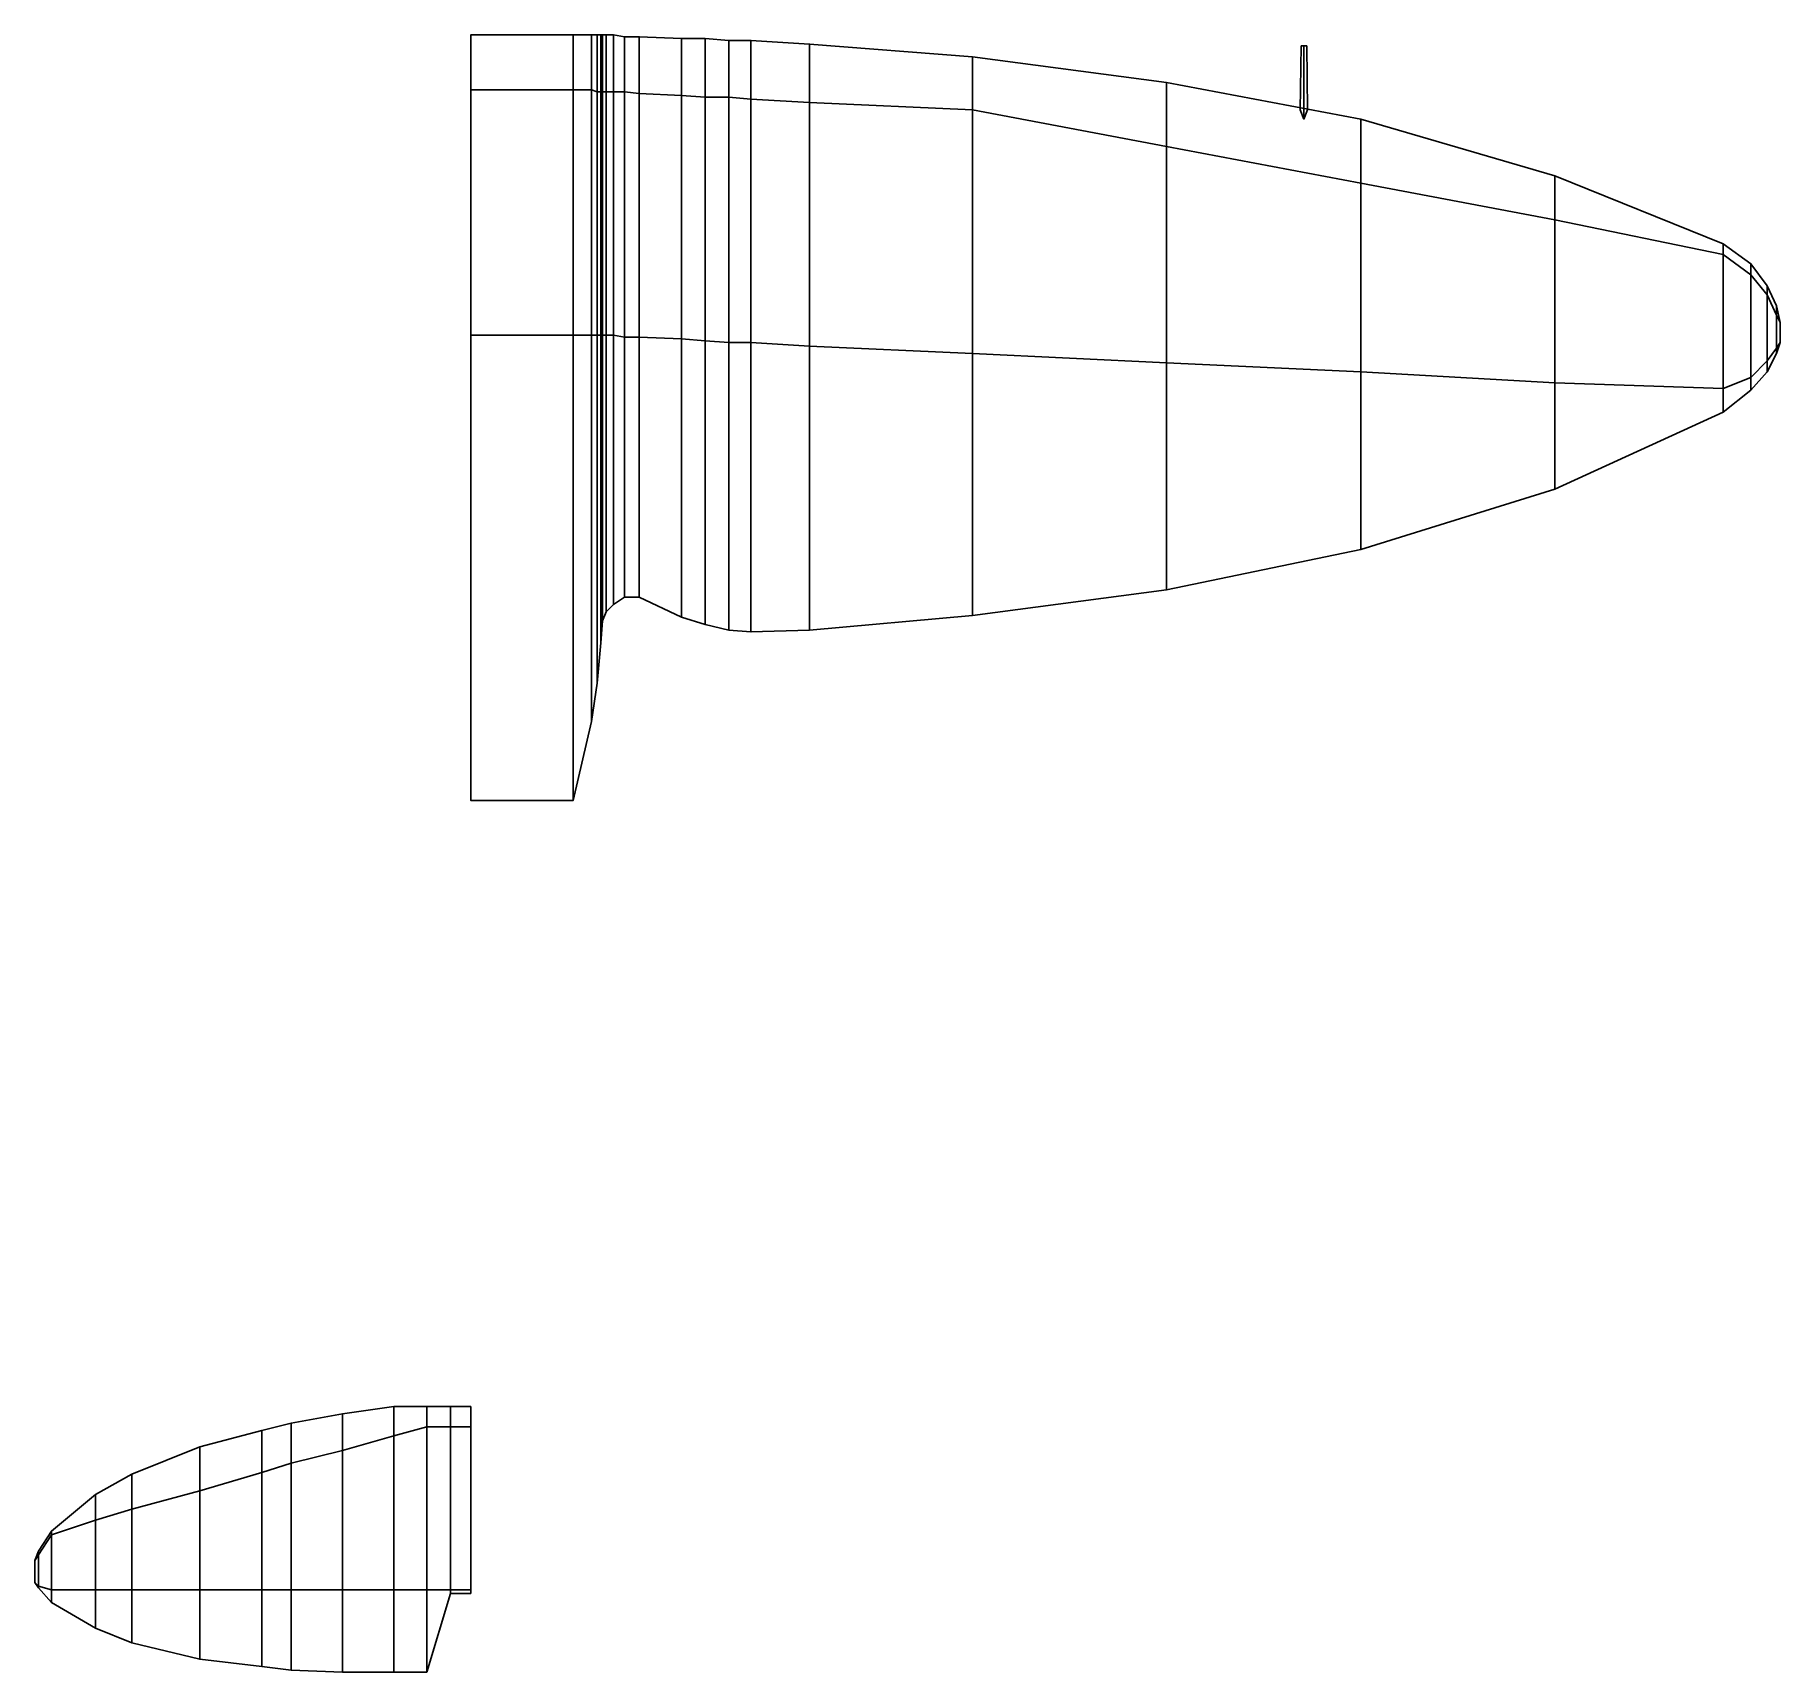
# Model space of a CAD drawing. Extents: x -2.38 to 7.15, y -5.75 to 3.19.
import ezdxf

# ---------------------------------------------------------------- set-up
doc = ezdxf.new("R2010")
doc.units = 0
doc.layers.add('WING1', color=5, linetype='CONTINUOUS')

msp = doc.modelspace()

# ---------------------------------------------------------------- linework, layer by layer
at = {"layer": 'WING1'}
for points in [[(0, 2.89, -0.04), (0.56, 2.89, -0.04), (0.56, 3.19, -0.35), (0, 3.19, -0.35)], [(0, 3.19, -0.35), (0.56, 3.19, -0.35), (0.56, 2.89, -0.59), (0, 2.89, -0.5)], [(0.56, 2.89, -0.04), (0.66, 2.89, -0.13), (0.66, 3.19, -0.37), (0.56, 3.19, -0.35)], [(0.56, 3.19, -0.35), (0.66, 3.19, -0.37), (0.66, 2.89, -0.61), (0.56, 2.89, -0.59)], [(0.66, 2.89, -0.13), (0.69, 2.88, -0.15), (0.69, 3.19, -0.38), (0.66, 3.19, -0.37)], [(0.66, 3.19, -0.37), (0.69, 3.19, -0.38), (0.69, 2.88, -0.61), (0.66, 2.89, -0.61)], [(0.69, 2.88, -0.15), (0.71, 2.88, -0.16), (0.71, 3.19, -0.38), (0.69, 3.19, -0.38)], [(0.69, 3.19, -0.38), (0.71, 3.19, -0.38), (0.71, 2.88, -0.61), (0.69, 2.88, -0.61)], [(0.71, 2.88, -0.16), (0.72, 2.88, -0.16), (0.72, 3.19, -0.39), (0.71, 3.19, -0.38)], [(0.71, 3.19, -0.38), (0.72, 3.19, -0.39), (0.72, 2.88, -0.61), (0.71, 2.88, -0.61)], [(0.72, 2.88, -0.16), (0.74, 2.88, -0.17), (0.74, 3.19, -0.39), (0.72, 3.19, -0.39)], [(0.72, 3.19, -0.39), (0.74, 3.19, -0.39), (0.74, 2.88, -0.62), (0.72, 2.88, -0.61)], [(0.74, 2.88, -0.17), (0.78, 2.88, -0.18), (0.78, 3.19, -0.4), (0.74, 3.19, -0.39)], [(0.74, 3.19, -0.39), (0.78, 3.19, -0.4), (0.78, 2.88, -0.63), (0.74, 2.88, -0.62)], [(0.78, 2.88, -0.18), (0.84, 2.88, -0.2), (0.84, 3.18, -0.41), (0.78, 3.19, -0.4)], [(0.78, 3.19, -0.4), (0.84, 3.18, -0.41), (0.84, 2.88, -0.63), (0.78, 2.88, -0.63)], [(0.84, 2.88, -0.2), (0.92, 2.87, -0.22), (0.92, 3.18, -0.43), (0.84, 3.18, -0.41)], [(0.84, 3.18, -0.41), (0.92, 3.18, -0.43), (0.92, 2.87, -0.65), (0.84, 2.88, -0.63)], [(0.92, 2.87, -0.22), (1.15, 2.86, -0.27), (1.15, 3.17, -0.47), (0.92, 3.18, -0.43)], [(0.92, 3.18, -0.43), (1.15, 3.17, -0.47), (1.15, 2.86, -0.68), (0.92, 2.87, -0.65)], [(1.15, 2.86, -0.27), (1.28, 2.85, -0.29), (1.28, 3.17, -0.48), (1.15, 3.17, -0.47)], [(1.15, 3.17, -0.47), (1.28, 3.17, -0.48), (1.28, 2.85, -0.7), (1.15, 2.86, -0.68)], [(1.28, 2.85, -0.29), (1.41, 2.85, -0.31), (1.41, 3.16, -0.5), (1.28, 3.17, -0.48)], [(1.28, 3.17, -0.48), (1.41, 3.16, -0.5), (1.41, 2.85, -0.72), (1.28, 2.85, -0.7)], [(1.41, 2.85, -0.31), (1.53, 2.84, -0.32), (1.53, 3.16, -0.51), (1.41, 3.16, -0.5)], [(1.41, 3.16, -0.5), (1.53, 3.16, -0.51), (1.53, 2.84, -0.73), (1.41, 2.85, -0.72)], [(1.53, 2.84, -0.32), (1.85, 2.82, -0.34), (1.85, 3.14, -0.53), (1.53, 3.16, -0.51)], [(1.53, 3.16, -0.51), (1.85, 3.14, -0.53), (1.85, 2.82, -0.73), (1.53, 2.84, -0.73)], [(1.85, 2.82, -0.34), (2.74, 2.78, -0.27), (2.74, 3.07, -0.44), (1.85, 3.14, -0.53)], [(1.85, 3.14, -0.53), (2.74, 3.07, -0.44), (2.74, 2.78, -0.62), (1.85, 2.82, -0.73)], [(2.74, 2.78, -0.27), (3.8, 2.58, -0.19), (3.8, 2.93, -0.33), (2.74, 3.07, -0.44)], [(2.74, 3.07, -0.44), (3.8, 2.93, -0.33), (3.8, 2.58, -0.48), (2.74, 2.78, -0.62)], [(4.53, 2.78, -0.25), (4.55, 2.73, -0.23), (4.55, 3.13, -0.235), (4.535, 3.13, -0.25)], [(4.55, 2.73, -0.27), (4.53, 2.78, -0.25), (4.535, 3.13, -0.25), (4.55, 3.13, -0.265)], [(4.535, 3.13, -0.25), (4.55, 3.13, -0.235), (4.565, 3.13, -0.25), (4.55, 3.13, -0.265)], [(4.55, 2.73, -0.23), (4.57, 2.78, -0.25), (4.565, 3.13, -0.25), (4.55, 3.13, -0.235)], [(4.57, 2.78, -0.25), (4.55, 2.73, -0.27), (4.55, 3.13, -0.265), (4.565, 3.13, -0.25)], [(0, 1.55, -0.04), (0.56, 1.55, -0.04), (0.56, 2.89, -0.04), (0, 2.89, -0.04)], [(0.56, 2.89, -0.59), (0.56, 1.55, -0.59), (0, 1.55, -0.5), (0, 2.89, -0.5)], [(0.56, 1.55, -0.04), (0.66, 1.55, -0.13), (0.66, 2.89, -0.13), (0.56, 2.89, -0.04)], [(0.66, 2.89, -0.61), (0.66, 1.55, -0.61), (0.56, 1.55, -0.59), (0.56, 2.89, -0.59)], [(0.66, 1.55, -0.13), (0.69, 1.55, -0.15), (0.69, 2.88, -0.15), (0.66, 2.89, -0.13)], [(0.69, 2.88, -0.61), (0.69, 1.55, -0.61), (0.66, 1.55, -0.61), (0.66, 2.89, -0.61)], [(0.69, 1.55, -0.15), (0.71, 1.55, -0.16), (0.71, 2.88, -0.16), (0.69, 2.88, -0.15)], [(0.71, 2.88, -0.61), (0.71, 1.55, -0.61), (0.69, 1.55, -0.61), (0.69, 2.88, -0.61)], [(0.71, 1.55, -0.16), (0.72, 1.55, -0.16), (0.72, 2.88, -0.16), (0.71, 2.88, -0.16)], [(0.72, 2.88, -0.61), (0.72, 1.55, -0.61), (0.71, 1.55, -0.61), (0.71, 2.88, -0.61)], [(0.72, 1.55, -0.16), (0.74, 1.55, -0.17), (0.74, 2.88, -0.17), (0.72, 2.88, -0.16)], [(0.74, 2.88, -0.62), (0.74, 1.55, -0.62), (0.72, 1.55, -0.61), (0.72, 2.88, -0.61)], [(0.74, 1.55, -0.17), (0.78, 1.55, -0.18), (0.78, 2.88, -0.18), (0.74, 2.88, -0.17)], [(0.78, 2.88, -0.63), (0.78, 1.55, -0.63), (0.74, 1.55, -0.62), (0.74, 2.88, -0.62)], [(0.78, 1.55, -0.18), (0.84, 1.54, -0.2), (0.84, 2.88, -0.2), (0.78, 2.88, -0.18)], [(0.84, 2.88, -0.63), (0.84, 1.54, -0.63), (0.78, 1.55, -0.63), (0.78, 2.88, -0.63)], [(0.84, 1.54, -0.2), (0.92, 1.54, -0.22), (0.92, 2.87, -0.22), (0.84, 2.88, -0.2)], [(0.92, 2.87, -0.65), (0.92, 1.54, -0.65), (0.84, 1.54, -0.63), (0.84, 2.88, -0.63)], [(0.92, 1.54, -0.22), (1.15, 1.53, -0.27), (1.15, 2.86, -0.27), (0.92, 2.87, -0.22)], [(1.15, 2.86, -0.68), (1.15, 1.53, -0.68), (0.92, 1.54, -0.65), (0.92, 2.87, -0.65)], [(1.15, 1.53, -0.27), (1.28, 1.52, -0.29), (1.28, 2.85, -0.29), (1.15, 2.86, -0.27)], [(1.28, 2.85, -0.7), (1.28, 1.52, -0.7), (1.15, 1.53, -0.68), (1.15, 2.86, -0.68)], [(3.8, 2.58, -0.19), (4.86, 2.38, -0.1), (4.86, 2.73, -0.21), (3.8, 2.93, -0.33)], [(3.8, 2.93, -0.33), (4.86, 2.73, -0.21), (4.86, 2.38, -0.34), (3.8, 2.58, -0.48)], [(1.28, 1.52, -0.29), (1.41, 1.51, -0.31), (1.41, 2.85, -0.31), (1.28, 2.85, -0.29)], [(1.41, 2.85, -0.72), (1.41, 1.51, -0.72), (1.28, 1.52, -0.7), (1.28, 2.85, -0.7)], [(1.41, 1.51, -0.31), (1.53, 1.51, -0.32), (1.53, 2.84, -0.32), (1.41, 2.85, -0.31)], [(1.53, 2.84, -0.73), (1.53, 1.51, -0.73), (1.41, 1.51, -0.72), (1.41, 2.85, -0.72)], [(1.53, 1.51, -0.32), (1.85, 1.49, -0.34), (1.85, 2.82, -0.34), (1.53, 2.84, -0.32)], [(1.85, 2.82, -0.73), (1.85, 1.49, -0.73), (1.53, 1.51, -0.73), (1.53, 2.84, -0.73)], [(1.85, 1.49, -0.34), (2.74, 1.45, -0.27), (2.74, 2.78, -0.27), (1.85, 2.82, -0.34)], [(2.74, 2.78, -0.62), (2.74, 1.45, -0.62), (1.85, 1.49, -0.73), (1.85, 2.82, -0.73)], [(2.74, 1.45, -0.27), (3.8, 1.4, -0.19), (3.8, 2.58, -0.19), (2.74, 2.78, -0.27)], [(3.8, 2.58, -0.48), (3.8, 1.4, -0.48), (2.74, 1.45, -0.62), (2.74, 2.78, -0.62)], [(4.86, 2.38, -0.1), (5.92, 2.18, -0.01), (5.92, 2.42, -0.11), (4.86, 2.73, -0.21)], [(4.86, 2.73, -0.21), (5.92, 2.42, -0.11), (5.92, 2.18, -0.2), (4.86, 2.38, -0.34)], [(3.8, 1.4, -0.19), (4.86, 1.35, -0.1), (4.86, 2.38, -0.1), (3.8, 2.58, -0.19)], [(4.86, 2.38, -0.34), (4.86, 1.35, -0.34), (3.8, 1.4, -0.48), (3.8, 2.58, -0.48)], [(5.92, 2.18, -0.01), (6.84, 1.99, 0.07), (6.84, 2.05), (5.92, 2.42, -0.11)], [(5.92, 2.42, -0.11), (6.84, 2.05), (6.84, 1.99, -0.08), (5.92, 2.18, -0.2)], [(4.86, 1.35, -0.1), (5.92, 1.29, -0.01), (5.92, 2.18, -0.01), (4.86, 2.38, -0.1)], [(5.92, 2.18, -0.2), (5.92, 1.29, -0.2), (4.86, 1.35, -0.34), (4.86, 2.38, -0.34)], [(5.92, 1.29, -0.01), (6.84, 1.26, 0.07), (6.84, 1.99, 0.07), (5.92, 2.18, -0.01)], [(6.84, 1.99, -0.08), (6.84, 1.26, -0.08), (5.92, 1.29, -0.2), (5.92, 2.18, -0.2)], [(6.84, 1.99, 0.07), (6.99, 1.88, 0.08), (6.99, 1.94, 0.02), (6.84, 2.05)], [(6.84, 2.05), (6.99, 1.94, 0.02), (6.99, 1.88, -0.05), (6.84, 1.99, -0.08)], [(6.84, 1.26, 0.07), (6.99, 1.32, 0.08), (6.99, 1.88, 0.08), (6.84, 1.99, 0.07)], [(6.99, 1.88, -0.05), (6.99, 1.32, -0.05), (6.84, 1.26, -0.08), (6.84, 1.99, -0.08)], [(6.99, 1.88, 0.08), (7.08, 1.77, 0.08), (7.08, 1.82, 0.04), (6.99, 1.94, 0.02)], [(6.99, 1.94, 0.02), (7.08, 1.82, 0.04), (7.08, 1.77), (6.99, 1.88, -0.05)], [(6.99, 1.32, 0.08), (7.08, 1.41, 0.08), (7.08, 1.77, 0.08), (6.99, 1.88, 0.08)], [(7.08, 1.77), (7.08, 1.41), (6.99, 1.32, -0.05), (6.99, 1.88, -0.05)], [(7.08, 1.77, 0.08), (7.13, 1.66, 0.09), (7.13, 1.71, 0.05), (7.08, 1.82, 0.04)], [(7.08, 1.82, 0.04), (7.13, 1.71, 0.05), (7.13, 1.66, 0.02), (7.08, 1.77)], [(7.08, 1.41, 0.08), (7.13, 1.48, 0.09), (7.13, 1.66, 0.09), (7.08, 1.77, 0.08)], [(7.13, 1.66, 0.02), (7.13, 1.48, 0.02), (7.08, 1.41), (7.08, 1.77)], [(7.13, 1.66, 0.09), (7.15, 1.62, 0.07), (7.15, 1.62, 0.05), (7.13, 1.71, 0.05)], [(7.13, 1.71, 0.05), (7.15, 1.62, 0.05), (7.15, 1.62, 0.04), (7.13, 1.66, 0.02)], [(7.13, 1.48, 0.09), (7.15, 1.51, 0.07), (7.15, 1.62, 0.07), (7.13, 1.66, 0.09)], [(7.15, 1.62, 0.04), (7.15, 1.51, 0.04), (7.13, 1.48, 0.02), (7.13, 1.66, 0.02)], [(0, -0.99, -0.35), (0.56, -0.99, -0.35), (0.56, 1.55, -0.04), (0, 1.55, -0.04)], [(0, 1.55, -0.5), (0.56, 1.55, -0.59), (0.56, -0.99, -0.35), (0, -0.99, -0.35)], [(0.56, -0.99, -0.35), (0.66, -0.56, -0.37), (0.66, 1.55, -0.13), (0.56, 1.55, -0.04)], [(0.56, 1.55, -0.59), (0.66, 1.55, -0.61), (0.66, -0.56, -0.37), (0.56, -0.99, -0.35)], [(0.66, -0.56, -0.37), (0.69, -0.35, -0.38), (0.69, 1.55, -0.15), (0.66, 1.55, -0.13)], [(0.66, 1.55, -0.61), (0.69, 1.55, -0.61), (0.69, -0.35, -0.38), (0.66, -0.56, -0.37)], [(0.69, -0.35, -0.38), (0.71, -0.13, -0.38), (0.71, 1.55, -0.16), (0.69, 1.55, -0.15)], [(0.69, 1.55, -0.61), (0.71, 1.55, -0.61), (0.71, -0.13, -0.38), (0.69, -0.35, -0.38)], [(0.71, -0.13, -0.38), (0.72, -0.01, -0.39), (0.72, 1.55, -0.16), (0.71, 1.55, -0.16)], [(0.71, 1.55, -0.61), (0.72, 1.55, -0.61), (0.72, -0.01, -0.39), (0.71, -0.13, -0.38)], [(0.72, -0.01, -0.39), (0.74, 0.04, -0.39), (0.74, 1.55, -0.17), (0.72, 1.55, -0.16)], [(0.72, 1.55, -0.61), (0.74, 1.55, -0.62), (0.74, 0.04, -0.39), (0.72, -0.01, -0.39)], [(0.74, 0.04, -0.39), (0.78, 0.08, -0.4), (0.78, 1.55, -0.18), (0.74, 1.55, -0.17)], [(0.74, 1.55, -0.62), (0.78, 1.55, -0.63), (0.78, 0.08, -0.4), (0.74, 0.04, -0.39)], [(0.78, 0.08, -0.4), (0.84, 0.12, -0.41), (0.84, 1.54, -0.2), (0.78, 1.55, -0.18)], [(0.78, 1.55, -0.63), (0.84, 1.54, -0.63), (0.84, 0.12, -0.41), (0.78, 0.08, -0.4)], [(0.84, 0.12, -0.41), (0.92, 0.12, -0.43), (0.92, 1.54, -0.22), (0.84, 1.54, -0.2)], [(0.84, 1.54, -0.63), (0.92, 1.54, -0.65), (0.92, 0.12, -0.43), (0.84, 0.12, -0.41)], [(0.92, 0.12, -0.43), (1.15, 0.01, -0.47), (1.15, 1.53, -0.27), (0.92, 1.54, -0.22)], [(0.92, 1.54, -0.65), (1.15, 1.53, -0.68), (1.15, 0.01, -0.47), (0.92, 0.12, -0.43)], [(1.15, 0.01, -0.47), (1.28, -0.03, -0.48), (1.28, 1.52, -0.29), (1.15, 1.53, -0.27)], [(1.15, 1.53, -0.68), (1.28, 1.52, -0.7), (1.28, -0.03, -0.48), (1.15, 0.01, -0.47)], [(7.15, 1.62, 0.07), (7.15, 1.51, 0.07), (7.15, 1.51, 0.05), (7.15, 1.62, 0.05)], [(7.15, 1.62, 0.05), (7.15, 1.51, 0.05), (7.15, 1.51, 0.04), (7.15, 1.62, 0.04)], [(1.28, -0.03, -0.48), (1.41, -0.06, -0.5), (1.41, 1.51, -0.31), (1.28, 1.52, -0.29)], [(1.28, 1.52, -0.7), (1.41, 1.51, -0.72), (1.41, -0.06, -0.5), (1.28, -0.03, -0.48)], [(1.41, -0.06, -0.5), (1.53, -0.07, -0.51), (1.53, 1.51, -0.32), (1.41, 1.51, -0.31)], [(1.41, 1.51, -0.72), (1.53, 1.51, -0.73), (1.53, -0.07, -0.51), (1.41, -0.06, -0.5)], [(1.53, -0.07, -0.51), (1.85, -0.06, -0.53), (1.85, 1.49, -0.34), (1.53, 1.51, -0.32)], [(1.53, 1.51, -0.73), (1.85, 1.49, -0.73), (1.85, -0.06, -0.53), (1.53, -0.07, -0.51)], [(1.85, -0.06, -0.53), (2.74, 0.02, -0.44), (2.74, 1.45, -0.27), (1.85, 1.49, -0.34)], [(1.85, 1.49, -0.73), (2.74, 1.45, -0.62), (2.74, 0.02, -0.44), (1.85, -0.06, -0.53)], [(2.74, 0.02, -0.44), (3.8, 0.16, -0.33), (3.8, 1.4, -0.19), (2.74, 1.45, -0.27)], [(2.74, 1.45, -0.62), (3.8, 1.4, -0.48), (3.8, 0.16, -0.33), (2.74, 0.02, -0.44)], [(7.08, 1.35, 0.04), (7.13, 1.45, 0.05), (7.13, 1.48, 0.09), (7.08, 1.41, 0.08)], [(7.08, 1.41), (7.13, 1.48, 0.02), (7.13, 1.45, 0.05), (7.08, 1.35, 0.04)], [(7.13, 1.45, 0.05), (7.15, 1.51, 0.05), (7.15, 1.51, 0.07), (7.13, 1.48, 0.09)], [(7.13, 1.48, 0.02), (7.15, 1.51, 0.04), (7.15, 1.51, 0.05), (7.13, 1.45, 0.05)], [(3.8, 0.16, -0.33), (4.86, 0.38, -0.21), (4.86, 1.35, -0.1), (3.8, 1.4, -0.19)], [(3.8, 1.4, -0.48), (4.86, 1.35, -0.34), (4.86, 0.38, -0.21), (3.8, 0.16, -0.33)], [(4.86, 0.38, -0.21), (5.92, 0.71, -0.11), (5.92, 1.29, -0.01), (4.86, 1.35, -0.1)], [(4.86, 1.35, -0.34), (5.92, 1.29, -0.2), (5.92, 0.71, -0.11), (4.86, 0.38, -0.21)], [(6.99, 1.25, 0.02), (7.08, 1.35, 0.04), (7.08, 1.41, 0.08), (6.99, 1.32, 0.08)], [(6.99, 1.32, -0.05), (7.08, 1.41), (7.08, 1.35, 0.04), (6.99, 1.25, 0.02)], [(5.92, 0.71, -0.11), (6.84, 1.13), (6.84, 1.26, 0.07), (5.92, 1.29, -0.01)], [(5.92, 1.29, -0.2), (6.84, 1.26, -0.08), (6.84, 1.13), (5.92, 0.71, -0.11)], [(6.84, 1.13), (6.99, 1.25, 0.02), (6.99, 1.32, 0.08), (6.84, 1.26, 0.07)], [(6.84, 1.26, -0.08), (6.99, 1.32, -0.05), (6.99, 1.25, 0.02), (6.84, 1.13)], [(-0.98, -4.39, 0.12), (-0.7, -4.34, 0.12), (-0.7, -4.54, 0.04), (-0.98, -4.61, 0.05)], [(-0.98, -4.61, 0.17), (-0.7, -4.54, 0.17), (-0.7, -4.34, 0.12), (-0.98, -4.39, 0.12)], [(-0.7, -4.34, 0.12), (-0.42, -4.3, 0.12), (-0.42, -4.46, 0.03), (-0.7, -4.54, 0.04)], [(-0.7, -4.54, 0.17), (-0.42, -4.46, 0.18), (-0.42, -4.3, 0.12), (-0.7, -4.34, 0.12)], [(-0.42, -4.3, 0.12), (-0.24, -4.3, 0.12), (-0.24, -4.41, 0.03), (-0.42, -4.46, 0.03)], [(-0.42, -4.46, 0.18), (-0.24, -4.41, 0.18), (-0.24, -4.3, 0.12), (-0.42, -4.3, 0.12)], [(-0.24, -4.3, 0.12), (-0.11, -4.3, 0.12), (-0.11, -4.41, 0.02), (-0.24, -4.41, 0.03)], [(-0.24, -4.41, 0.18), (-0.11, -4.41, 0.18), (-0.11, -4.3, 0.12), (-0.24, -4.3, 0.12)], [(-0.11, -4.3, 0.12), (0, -4.3, 0.12), (0, -4.41, 0.02), (-0.11, -4.41, 0.02)], [(-0.11, -4.41, 0.18), (0, -4.41, 0.18), (0, -4.3, 0.12), (-0.11, -4.3, 0.12)], [(-1.48, -4.52, 0.12), (-1.14, -4.43, 0.12), (-1.14, -4.66, 0.06), (-1.48, -4.76, 0.07)], [(-1.48, -4.76, 0.16), (-1.14, -4.66, 0.17), (-1.14, -4.43, 0.12), (-1.48, -4.52, 0.12)], [(-1.14, -4.43, 0.12), (-0.98, -4.39, 0.12), (-0.98, -4.61, 0.05), (-1.14, -4.66, 0.06)], [(-1.14, -4.66, 0.17), (-0.98, -4.61, 0.17), (-0.98, -4.39, 0.12), (-1.14, -4.43, 0.12)], [(-0.42, -4.46, 0.03), (-0.42, -5.3, 0.03), (-0.7, -5.3, 0.04), (-0.7, -4.54, 0.04)], [(-0.7, -5.3, 0.17), (-0.42, -5.3, 0.18), (-0.42, -4.46, 0.18), (-0.7, -4.54, 0.17)], [(-0.24, -4.41, 0.03), (-0.24, -5.3, 0.03), (-0.42, -5.3, 0.03), (-0.42, -4.46, 0.03)], [(-0.42, -5.3, 0.18), (-0.24, -5.3, 0.18), (-0.24, -4.41, 0.18), (-0.42, -4.46, 0.18)], [(-0.11, -4.41, 0.02), (-0.11, -5.3, 0.02), (-0.24, -5.3, 0.03), (-0.24, -4.41, 0.03)], [(-0.24, -5.3, 0.18), (-0.11, -5.3, 0.18), (-0.11, -4.41, 0.18), (-0.24, -4.41, 0.18)], [(0, -4.41, 0.02), (0, -5.3, 0.02), (-0.11, -5.3, 0.02), (-0.11, -4.41, 0.02)], [(-0.11, -5.3, 0.18), (0, -5.3, 0.18), (0, -4.41, 0.18), (-0.11, -4.41, 0.18)], [(-1.85, -4.67, 0.12), (-1.48, -4.52, 0.12), (-1.48, -4.76, 0.07), (-1.85, -4.86, 0.08)], [(-1.85, -4.86, 0.16), (-1.48, -4.76, 0.16), (-1.48, -4.52, 0.12), (-1.85, -4.67, 0.12)], [(-0.7, -4.54, 0.04), (-0.7, -5.3, 0.04), (-0.98, -5.3, 0.05), (-0.98, -4.61, 0.05)], [(-0.98, -5.3, 0.17), (-0.7, -5.3, 0.17), (-0.7, -4.54, 0.17), (-0.98, -4.61, 0.17)], [(-1.14, -4.66, 0.06), (-1.14, -5.3, 0.06), (-1.48, -5.3, 0.07), (-1.48, -4.76, 0.07)], [(-1.48, -5.3, 0.16), (-1.14, -5.3, 0.17), (-1.14, -4.66, 0.17), (-1.48, -4.76, 0.16)], [(-0.98, -4.61, 0.05), (-0.98, -5.3, 0.05), (-1.14, -5.3, 0.06), (-1.14, -4.66, 0.06)], [(-1.14, -5.3, 0.17), (-0.98, -5.3, 0.17), (-0.98, -4.61, 0.17), (-1.14, -4.66, 0.17)], [(-2.05, -4.78, 0.12), (-1.85, -4.67, 0.12), (-1.85, -4.86, 0.08), (-2.05, -4.92, 0.09)], [(-2.05, -4.92, 0.15), (-1.85, -4.86, 0.16), (-1.85, -4.67, 0.12), (-2.05, -4.78, 0.12)], [(-1.48, -4.76, 0.07), (-1.48, -5.3, 0.07), (-1.85, -5.3, 0.08), (-1.85, -4.86, 0.08)], [(-1.85, -5.3, 0.16), (-1.48, -5.3, 0.16), (-1.48, -4.76, 0.16), (-1.85, -4.86, 0.16)], [(-2.29, -4.98, 0.12), (-2.05, -4.78, 0.12), (-2.05, -4.92, 0.09), (-2.29, -5, 0.1)], [(-2.29, -5, 0.15), (-2.05, -4.92, 0.15), (-2.05, -4.78, 0.12), (-2.29, -4.98, 0.12)], [(-1.85, -4.86, 0.08), (-1.85, -5.3, 0.08), (-2.05, -5.3, 0.09), (-2.05, -4.92, 0.09)], [(-2.05, -5.3, 0.15), (-1.85, -5.3, 0.16), (-1.85, -4.86, 0.16), (-2.05, -4.92, 0.15)], [(-2.05, -4.92, 0.09), (-2.05, -5.3, 0.09), (-2.29, -5.3, 0.1), (-2.29, -5, 0.1)], [(-2.29, -5.3, 0.15), (-2.05, -5.3, 0.15), (-2.05, -4.92, 0.15), (-2.29, -5, 0.15)], [(-2.36, -5.09, 0.12), (-2.29, -4.98, 0.12), (-2.29, -5, 0.1), (-2.36, -5.11, 0.1)], [(-2.36, -5.11, 0.15), (-2.29, -5, 0.15), (-2.29, -4.98, 0.12), (-2.36, -5.09, 0.12)], [(-2.29, -5, 0.1), (-2.29, -5.3, 0.1), (-2.36, -5.28, 0.1), (-2.36, -5.11, 0.1)], [(-2.36, -5.28, 0.15), (-2.29, -5.3, 0.15), (-2.29, -5, 0.15), (-2.36, -5.11, 0.15)], [(-2.38, -5.14, 0.12), (-2.36, -5.09, 0.12), (-2.36, -5.11, 0.1), (-2.38, -5.14, 0.11)], [(-2.38, -5.14, 0.14), (-2.36, -5.11, 0.15), (-2.36, -5.09, 0.12), (-2.38, -5.14, 0.12)], [(-2.36, -5.11, 0.1), (-2.36, -5.28, 0.1), (-2.38, -5.26, 0.11), (-2.38, -5.14, 0.11)], [(-2.38, -5.26, 0.14), (-2.36, -5.28, 0.15), (-2.36, -5.11, 0.15), (-2.38, -5.14, 0.14)], [(-2.38, -5.14, 0.11), (-2.38, -5.26, 0.11), (-2.38, -5.26, 0.12), (-2.38, -5.14, 0.12)], [(-2.38, -5.14, 0.12), (-2.38, -5.26, 0.12), (-2.38, -5.26, 0.14), (-2.38, -5.14, 0.14)], [(-2.38, -5.26, 0.11), (-2.36, -5.28, 0.1), (-2.36, -5.29, 0.12), (-2.38, -5.26, 0.12)], [(-2.38, -5.26, 0.12), (-2.36, -5.29, 0.12), (-2.36, -5.28, 0.15), (-2.38, -5.26, 0.14)], [(-2.36, -5.28, 0.1), (-2.29, -5.3, 0.1), (-2.29, -5.37, 0.12), (-2.36, -5.29, 0.12)], [(-2.36, -5.29, 0.12), (-2.29, -5.37, 0.12), (-2.29, -5.3, 0.15), (-2.36, -5.28, 0.15)], [(-2.29, -5.3, 0.1), (-2.05, -5.3, 0.09), (-2.05, -5.51, 0.12), (-2.29, -5.37, 0.12)], [(-2.29, -5.37, 0.12), (-2.05, -5.51, 0.12), (-2.05, -5.3, 0.15), (-2.29, -5.3, 0.15)], [(-2.05, -5.3, 0.09), (-1.85, -5.3, 0.08), (-1.85, -5.59, 0.12), (-2.05, -5.51, 0.12)], [(-2.05, -5.51, 0.12), (-1.85, -5.59, 0.12), (-1.85, -5.3, 0.16), (-2.05, -5.3, 0.15)], [(-1.85, -5.3, 0.08), (-1.48, -5.3, 0.07), (-1.48, -5.68, 0.12), (-1.85, -5.59, 0.12)], [(-1.85, -5.59, 0.12), (-1.48, -5.68, 0.12), (-1.48, -5.3, 0.16), (-1.85, -5.3, 0.16)], [(-1.48, -5.3, 0.07), (-1.14, -5.3, 0.06), (-1.14, -5.72, 0.12), (-1.48, -5.68, 0.12)], [(-1.48, -5.68, 0.12), (-1.14, -5.72, 0.12), (-1.14, -5.3, 0.17), (-1.48, -5.3, 0.16)], [(-1.14, -5.3, 0.06), (-0.98, -5.3, 0.05), (-0.98, -5.74, 0.12), (-1.14, -5.72, 0.12)], [(-1.14, -5.72, 0.12), (-0.98, -5.74, 0.12), (-0.98, -5.3, 0.17), (-1.14, -5.3, 0.17)], [(-0.98, -5.3, 0.05), (-0.7, -5.3, 0.04), (-0.7, -5.75, 0.12), (-0.98, -5.74, 0.12)], [(-0.98, -5.74, 0.12), (-0.7, -5.75, 0.12), (-0.7, -5.3, 0.17), (-0.98, -5.3, 0.17)], [(-0.7, -5.3, 0.04), (-0.42, -5.3, 0.03), (-0.42, -5.75, 0.12), (-0.7, -5.75, 0.12)], [(-0.7, -5.75, 0.12), (-0.42, -5.75, 0.12), (-0.42, -5.3, 0.18), (-0.7, -5.3, 0.17)], [(-0.42, -5.3, 0.03), (-0.24, -5.3, 0.03), (-0.24, -5.75, 0.12), (-0.42, -5.75, 0.12)], [(-0.42, -5.75, 0.12), (-0.24, -5.75, 0.12), (-0.24, -5.3, 0.18), (-0.42, -5.3, 0.18)], [(-0.24, -5.3, 0.03), (-0.11, -5.3, 0.02), (-0.11, -5.32, 0.12), (-0.24, -5.75, 0.12)], [(-0.24, -5.75, 0.12), (-0.11, -5.32, 0.12), (-0.11, -5.3, 0.18), (-0.24, -5.3, 0.18)], [(-0.11, -5.3, 0.02), (0, -5.3, 0.02), (0, -5.32, 0.12), (-0.11, -5.32, 0.12)], [(-0.11, -5.32, 0.12), (0, -5.32, 0.12), (0, -5.3, 0.18), (-0.11, -5.3, 0.18)]]:
    msp.add_3dface(points, dxfattribs=at)

doc.saveas('drawing.dxf')
